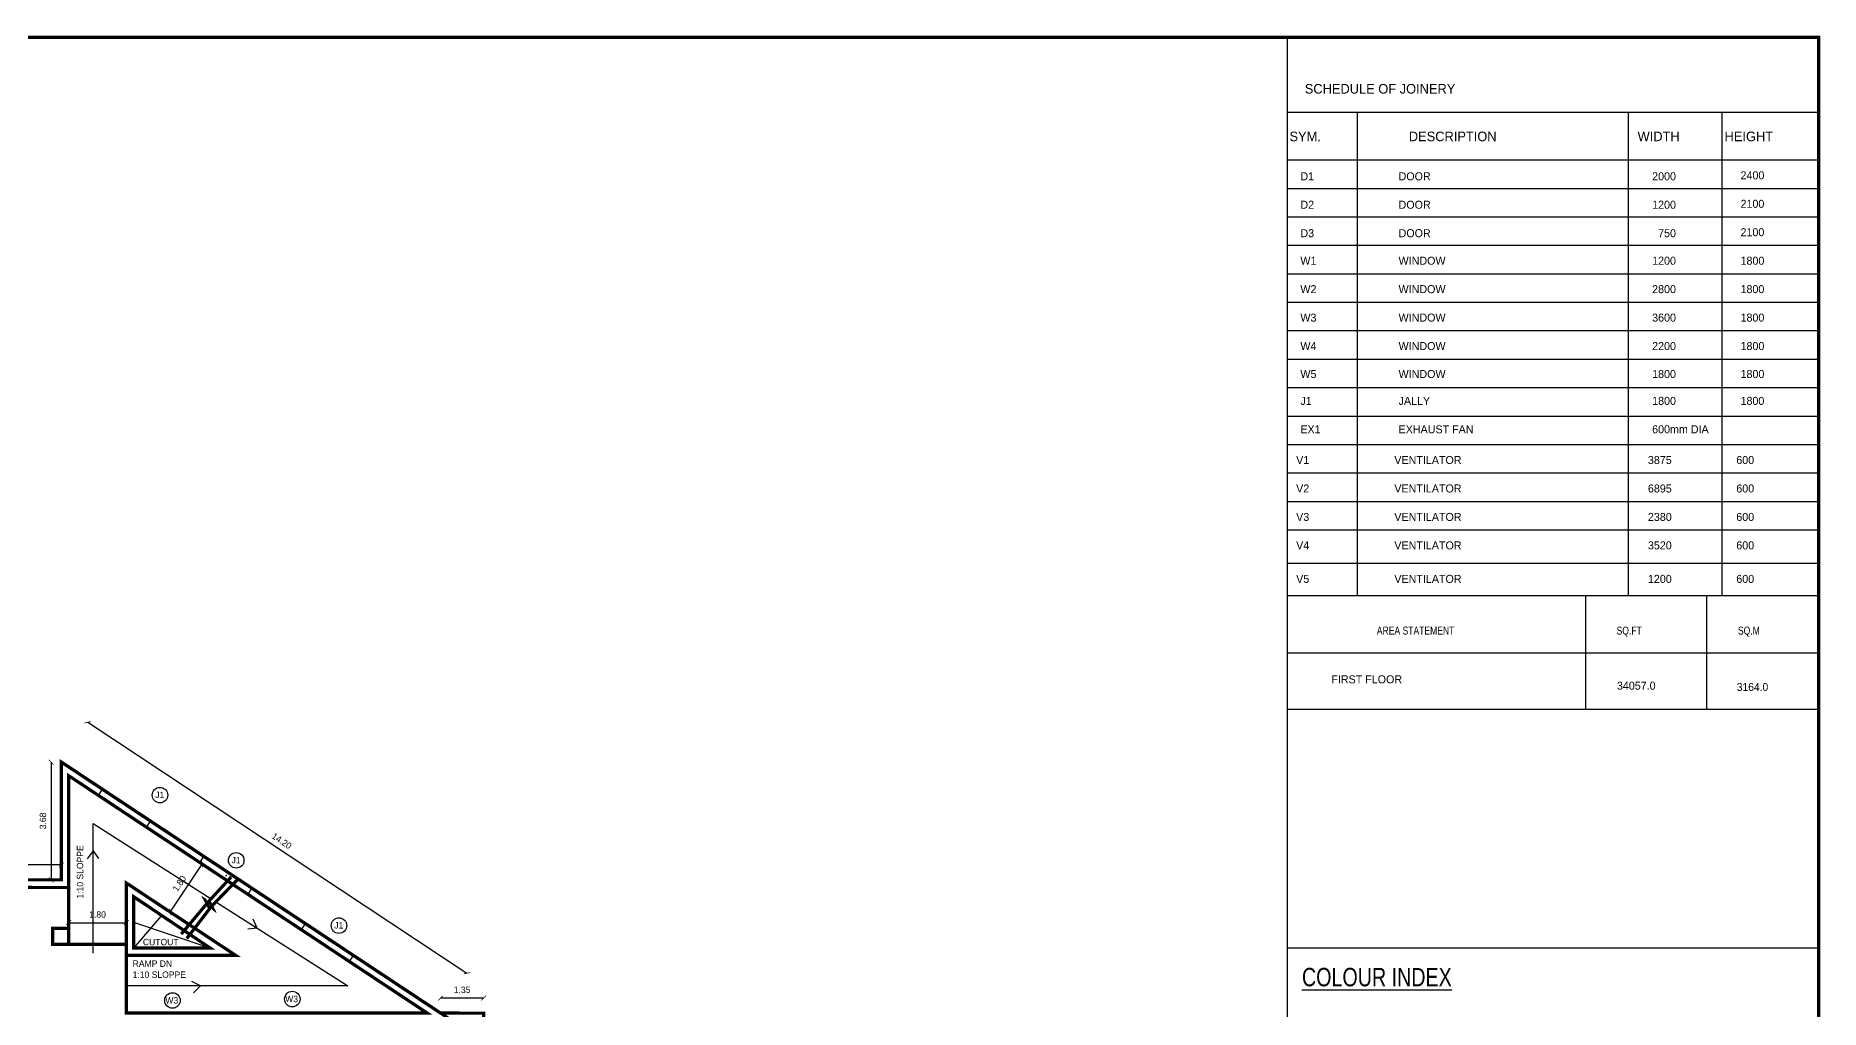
# Model space of a CAD drawing. Header units: metres. Extents: x 6101839 to 6102590, y -6659932 to -6659648.
# Drawn here: x 6102262.5 to 6102318.3, y -6659678.7 to -6659648.3 of the extents above; entities that cross this region are included whole.
import ezdxf

# ---------------------------------------------------------------- set-up
doc = ezdxf.new("R2010")
doc.units = ezdxf.units.M
doc.header["$LTSCALE"] = 500
doc.header["$MEASUREMENT"] = 0
doc.layers.get('0').update_dxf_attribs({"linetype": 'CONTINUOUS'})
doc.layers.get('Defpoints').update_dxf_attribs({"linetype": 'CONTINUOUS'})
for name, color, linetype in [('Area', 3, 'CONTINUOUS'), ('Bldg', 44, 'CONTINUOUS'), ('BLK_1_FLR_1_BLT_UP_AREA', 26, 'CONTINUOUS'), ('BLK_1_FLR_1_BLT_UP_AREA_DEDUCT', 26, 'CONTINUOUS'), ('BLK_1_FLR_1_CARPET_AREA', 25, 'CONTINUOUS'), ('BLK_1_LVL_1_BLDG_FOOT_PRINT', 1, 'CONTINUOUS'), ('DOORTEXT', 13, 'CONTINUOUS'), ('ED', 30, 'CONTINUOUS'), ('norms', 4, 'CONTINUOUS'), ('railing', 14, 'CONTINUOUS'), ('STEPS', 233, 'CONTINUOUS'), ('TEXT', 4, 'CONTINUOUS'), ('TEXT1', 7, 'CONTINUOUS'), ('TITLE', 7, 'CONTINUOUS'), ('W-SCH', 205, 'CONTINUOUS'), ('wall1', 125, 'CONTINUOUS'), ('WINDOWS', 252, 'CONTINUOUS')]:
    doc.layers.add(name, color=color, linetype=linetype)
doc.styles.add('A', font='GOTHIC.TTF', dxfattribs={"width": 0.96, "height": 6.5})
doc.styles.add('J2', font='GOTHIC.TTF', dxfattribs={"height": 4.75})
doc.styles.add('RM', font='GOTHIC.TTF')
doc.styles.add('S2', font='GOTHIC.TTF')
doc.styles.add('USA TEXT', font='GOTHIC.TTF')
doc.dimstyles.new('1-100-ED', dxfattribs={"dimtxt": 0.2, "dimasz": 0.15, "dimexe": 0.18, "dimexo": 0.0625, "dimgap": 0.15, "dimtad": 1, "dimzin": 0, "dimdsep": 46, "dimtxsty": 'USA TEXT', "dimblk": 'ARCHTICK', "dimcen": 0.1, "dimse1": 1, "dimse2": 1, "dimclrd": 256, "dimclrt": 256, "dimadec": 0, "dimazin": 0, "dimtfac": 1, "dimtofl": 0, "dimtmove": 0, "dimatfit": 3, "dimldrblk": 'ARCHTICK', "dimfxl": 0.18, "dimtolj": 1, "dimtzin": 0, "dimarcsym": 0})

# ---------------------------------------------------------------- blocks, each defined once
blk = doc.blocks.new('_ArchTick')
at = {"color": 0, "linetype": 'ByBlock', "const_width": 0.15}
blk.add_lwpolyline([(-0.5, -0.5), (0.5, 0.5)], dxfattribs=at)
blk = doc.blocks.new('*D252')
at = {"layer": 'Defpoints', "color": 0, "transparency": 16777216}
for p in [(6102265.374, -6659676.017), (6102263.574, -6659676.442), (6102265.374, -6659676.442)]:
    blk.add_point(p, dxfattribs=at)
at = {"layer": 'ED', "lineweight": -2, "transparency": 16777216}
blk.add_line((6102263.574, -6659676.017), (6102265.374, -6659676.017), dxfattribs=at)
at = {"layer": 'ED', "lineweight": -2, "transparency": 16777216, "xscale": 0.15, "yscale": 0.15, "zscale": 0.15, "rotation": 180}
blk.add_blockref('_ArchTick', (6102263.574, -6659676.017), dxfattribs=at)
at = {"layer": 'ED', "lineweight": -2, "transparency": 16777216, "xscale": 0.15, "yscale": 0.15, "zscale": 0.15}
blk.add_blockref('_ArchTick', (6102265.374, -6659676.017), dxfattribs=at)
at = {"layer": 'ED', "transparency": 16777216, "insert": (6102264.474, -6659675.762), "char_height": 0.2, "attachment_point": 5, "style": 'USA TEXT'}
blk.add_mtext('\\A1;1.80', dxfattribs=at)
blk = doc.blocks.new('*D253')
at = {"layer": 'Defpoints', "color": 0, "transparency": 16777216}
for p in [(6102267.739, -6659674.184), (6102267.739, -6659674.184), (6102266.746, -6659675.685)]:
    blk.add_point(p, dxfattribs=at)
at = {"layer": 'ED', "lineweight": -2, "transparency": 16777216}
blk.add_line((6102266.746, -6659675.685), (6102267.739, -6659674.184), dxfattribs=at)
at = {"layer": 'ED', "lineweight": -2, "transparency": 16777216, "xscale": 0.15, "yscale": 0.15, "zscale": 0.15}
for p, rotation in [((6102267.739, -6659674.184), 56.49975555714046), ((6102266.746, -6659675.685), 236.4997555571405)]:
    blk.add_blockref('_ArchTick', p, dxfattribs=dict(at, rotation=rotation))
at = {"layer": 'ED', "transparency": 16777216, "insert": (6102267.03, -6659674.793), "char_height": 0.2, "attachment_point": 5, "rotation": 56.4998, "style": 'USA TEXT'}
blk.add_mtext('\\A1;1.80', dxfattribs=at)
blk = doc.blocks.new('*D632')
at = {"layer": 'Defpoints', "color": 0, "transparency": 16777216}
for p in [(6102263.344, -6659670.999), (6102276.009, -6659677.595), (6102275.186, -6659678.837)]:
    blk.add_point(p, dxfattribs=at)
at = {"layer": 'ED', "lineweight": -2, "transparency": 16777216}
blk.add_line((6102264.167, -6659669.757), (6102276.009, -6659677.595), dxfattribs=at)
at = {"layer": 'ED', "lineweight": -2, "transparency": 16777216, "xscale": 0.15, "yscale": 0.15, "zscale": 0.15}
for p, rotation in [((6102264.167, -6659669.757), 146.4997556542735), ((6102276.009, -6659677.595), 326.4997556542735)]:
    blk.add_blockref('_ArchTick', p, dxfattribs=dict(at, rotation=rotation))
at = {"layer": 'ED', "transparency": 16777216, "insert": (6102270.228, -6659673.463), "char_height": 0.2, "attachment_point": 5, "rotation": 326.4998, "style": 'USA TEXT'}
blk.add_mtext('\\A1;14.20', dxfattribs=at)
blk = doc.blocks.new('*D633')
at = {"layer": 'Defpoints', "color": 0, "transparency": 16777216}
for p in [(6102275.186, -6659678.368), (6102275.186, -6659678.837), (6102276.534, -6659678.837)]:
    blk.add_point(p, dxfattribs=at)
at = {"layer": 'ED', "lineweight": -2, "transparency": 16777216}
blk.add_line((6102276.534, -6659678.368), (6102275.186, -6659678.368), dxfattribs=at)
at = {"layer": 'ED', "lineweight": -2, "transparency": 16777216, "xscale": 0.15, "yscale": 0.15, "zscale": 0.15, "rotation": 180}
blk.add_blockref('_ArchTick', (6102275.186, -6659678.368), dxfattribs=at)
at = {"layer": 'ED', "lineweight": -2, "transparency": 16777216, "xscale": 0.15, "yscale": 0.15, "zscale": 0.15}
blk.add_blockref('_ArchTick', (6102276.534, -6659678.368), dxfattribs=at)
at = {"layer": 'ED', "transparency": 16777216, "insert": (6102275.86, -6659678.113), "char_height": 0.2, "attachment_point": 5, "style": 'USA TEXT'}
blk.add_mtext('\\A1;1.35', dxfattribs=at)
blk = doc.blocks.new('*D886')
at = {"layer": 'Defpoints', "color": 0, "transparency": 16777216}
for p in [(6102260.255, -6659674.212), (6102260.255, -6659674.677), (6102263.344, -6659674.677)]:
    blk.add_point(p, dxfattribs=at)
at = {"layer": 'ED', "lineweight": -2, "transparency": 16777216}
blk.add_line((6102263.344, -6659674.212), (6102260.255, -6659674.212), dxfattribs=at)
at = {"layer": 'ED', "lineweight": -2, "transparency": 16777216, "xscale": 0.15, "yscale": 0.15, "zscale": 0.15, "rotation": 180}
blk.add_blockref('_ArchTick', (6102260.255, -6659674.212), dxfattribs=at)
at = {"layer": 'ED', "lineweight": -2, "transparency": 16777216, "xscale": 0.15, "yscale": 0.15, "zscale": 0.15}
blk.add_blockref('_ArchTick', (6102263.344, -6659674.212), dxfattribs=at)
at = {"layer": 'ED', "transparency": 16777216, "insert": (6102261.8, -6659673.957), "char_height": 0.2, "attachment_point": 5, "style": 'USA TEXT'}
blk.add_mtext('\\A1;3.09', dxfattribs=at)
blk = doc.blocks.new('*D1037')
at = {"layer": 'Defpoints', "color": 0, "transparency": 16777216}
for p in [(6102263.344, -6659670.999), (6102263.024, -6659674.677), (6102263.344, -6659674.677)]:
    blk.add_point(p, dxfattribs=at)
at = {"layer": 'ED', "lineweight": -2, "transparency": 16777216}
blk.add_line((6102263.024, -6659670.999), (6102263.024, -6659674.677), dxfattribs=at)
at = {"layer": 'ED', "lineweight": -2, "transparency": 16777216, "xscale": 0.15, "yscale": 0.15, "zscale": 0.15}
for p, rotation in [((6102263.024, -6659670.999), 90), ((6102263.024, -6659674.677), 270)]:
    blk.add_blockref('_ArchTick', p, dxfattribs=dict(at, rotation=rotation))
at = {"layer": 'ED', "transparency": 16777216, "insert": (6102262.769, -6659672.838), "char_height": 0.2, "attachment_point": 5, "rotation": 90, "style": 'USA TEXT'}
blk.add_mtext('\\A1;3.68', dxfattribs=at)

msp = doc.modelspace()

# ---------------------------------------------------------------- linework, layer by layer
at = {"layer": 'Area', "color": 251, "linetype": 'ByBlock'}
for p, q in [((6102264.33144, -6659676.97047), (6102264.33144, -6659672.92126)), ((6102264.33144, -6659672.92126), (6102268.01902, -6659675.26841)), ((6102268.16963, -6659675.36427), (6102272.29326, -6659677.98897)), ((6102272.29326, -6659677.98897), (6102265.37431, -6659677.98897))]:
    msp.add_line(p, q, dxfattribs=at)
at = {"layer": 'Bldg', "linetype": 'ByBlock'}
for p, q in [((6102265.37431, -6659674.777), (6102267.33605, -6659676.07545)), ((6102265.37431, -6659677.03696), (6102265.37431, -6659674.777)), ((6102265.60431, -6659675.20505), (6102267.18701, -6659676.25263)), ((6102265.60431, -6659676.80696), (6102265.60431, -6659675.20505)), ((6102267.50687, -6659676.18852), (6102268.78872, -6659677.03696)), ((6102267.36667, -6659676.37154), (6102268.02452, -6659676.80696)), ((6102268.78872, -6659677.03696), (6102265.37431, -6659677.03696)), ((6102268.02452, -6659676.80696), (6102265.60431, -6659676.80696))]:
    msp.add_line(p, q, dxfattribs=at)
at = {"layer": 'BLK_1_FLR_1_BLT_UP_AREA', "color": 26, "linetype": 'Continuous', "const_width": 0.1}
msp.add_lwpolyline([(6102260.25494, -6659674.67662), (6102263.34431, -6659674.67662), (6102263.34431, -6659670.99896), (6102275.53362, -6659679.06696)], dxfattribs=at)
at = {"layer": 'BLK_1_FLR_1_BLT_UP_AREA_DEDUCT', "color": 26, "linetype": 'Continuous', "const_width": 0.1}
msp.add_lwpolyline([(6102265.60431, -6659675.20505), (6102265.60431, -6659676.80696), (6102267.9906, -6659676.80696), (6102265.60431, -6659675.20505)], dxfattribs=at)
at = {"layer": 'BLK_1_FLR_1_CARPET_AREA', "color": 15, "const_width": 0.1}
msp.add_lwpolyline([(6102260.21007, -6659674.90662), (6102263.57427, -6659674.91871), (6102263.57431, -6659676.18897), (6102263.07431, -6659676.18897), (6102263.07431, -6659676.68897), (6102265.37431, -6659676.68897), (6102265.37431, -6659678.83696)], dxfattribs=at)
at = {"layer": 'BLK_1_LVL_1_BLDG_FOOT_PRINT', "ltscale": 400, "const_width": 0.1}
msp.add_lwpolyline([(6102260.25494, -6659674.67851), (6102263.34431, -6659674.67851), (6102263.34431, -6659671.00086), (6102275.18613, -6659678.83886), (6102276.53429, -6659678.83932), (6102276.53431, -6659688.97886), (6102278.09727, -6659688.97886), (6102278.86371, -6659685.59156), (6102284.61519, -6659685.59156), (6102284.61519, -6659693.0175), (6102292.18165, -6659694.72939), (6102291.47985, -6659697.83102), (6102294.89376, -6659698.60348), (6102292.90754, -6659707.38158), (6102295.83357, -6659708.04365), (6102295.06115, -6659711.45735), (6102292.13512, -6659710.79528), (6102291.47304, -6659713.72131), (6102288.05934, -6659712.94889), (6102287.40517, -6659715.83585), (6102264.55562, -6659710.66567), (6102264.77616, -6659709.69086), (6102257.87431, -6659709.69086)], dxfattribs=at)
at = {"layer": 'ED', "linetype": 'ByBlock'}
for p, q in [((6102264.33144, -6659673.77359), (6102264.15407, -6659674.02442)), ((6102264.33144, -6659673.77359), (6102264.50316, -6659674.01546)), ((6102269.46115, -6659676.18959), (6102269.16545, -6659676.2131)), ((6102269.46115, -6659676.18959), (6102269.33664, -6659675.90874)), ((6102267.6882, -6659677.98897), (6102267.42291, -6659677.85624)), ((6102267.6882, -6659677.98897), (6102267.46743, -6659678.2026))]:
    msp.add_line(p, q, dxfattribs=at)
at = {"layer": 'ED'}
for p in [(6102268.48644, -6659674.53673), (6102271.69431, -6659676.57378), (6102274.90219, -6659678.61082)]:
    msp.add_point(p, dxfattribs=at)
at = {"layer": 'norms', "const_width": 0.1}
msp.add_lwpolyline([(6102263.57431, -6659676.68897), (6102265.37431, -6659676.68897), (6102265.37431, -6659674.777), (6102268.78872, -6659677.03696), (6102265.37431, -6659677.03696), (6102265.37431, -6659678.83696), (6102274.76941, -6659678.83696), (6102263.57431, -6659671.42702)], close=True, dxfattribs=at)
at = {"layer": 'railing', "linetype": 'ByBlock'}
for p, q in [((6102263.57431, -6659674.90662), (6102263.5697, -6659676.18897)), ((6102265.60431, -6659676.80696), (6102266.48184, -6659675.78588)), ((6102267.9906, -6659676.80696), (6102265.60431, -6659676.00601)), ((6102265.37431, -6659676.68897), (6102263.57431, -6659676.68897)), ((6102265.37431, -6659677.03696), (6102265.37431, -6659678.83696))]:
    msp.add_line(p, q, dxfattribs=at)
at = {"layer": 'STEPS', "color": 251, "const_width": 0.1}
for points in [[(6102268.64609, -6659674.59032), (6102267.95339, -6659675.33937), (6102267.9894, -6659675.41596), (6102267.84333, -6659675.31787), (6102267.89375, -6659675.41244), (6102267.08753, -6659676.3709)], [(6102268.82907, -6659674.68631), (6102268.0392, -6659675.49837), (6102268.07521, -6659675.57495), (6102267.92914, -6659675.47687), (6102267.97955, -6659675.57144), (6102267.26019, -6659676.51056)]]:
    msp.add_lwpolyline(points, dxfattribs=at)
at = {"layer": 'TEXT1', "color": 12, "linetype": 'ByBlock'}
for p, q in [((6102301.62867, -6659650.70005), (6102318.23464, -6659650.70005)), ((6102303.82008, -6659650.70005), (6102303.82008, -6659665.80163)), ((6102312.28128, -6659650.70005), (6102312.28128, -6659665.80163)), ((6102315.21096, -6659650.70005), (6102315.21096, -6659665.80163)), ((6102301.62867, -6659652.19636), (6102318.23464, -6659652.19636)), ((6102301.62867, -6659653.08474), (6102318.23464, -6659653.08474)), ((6102301.62867, -6659653.97313), (6102318.23464, -6659653.97313)), ((6102301.62867, -6659654.86152), (6102318.23464, -6659654.86152)), ((6102301.62867, -6659655.74991), (6102318.23464, -6659655.74991)), ((6102301.62867, -6659656.63829), (6102318.23464, -6659656.63829)), ((6102301.62867, -6659657.52668), (6102318.23464, -6659657.52668)), ((6102301.62867, -6659658.41507), (6102318.23464, -6659658.41507)), ((6102301.62867, -6659659.30346), (6102318.23464, -6659659.30346)), ((6102301.62867, -6659660.19185), (6102318.23464, -6659660.19185)), ((6102301.62867, -6659661.08023), (6102318.23464, -6659661.08023)), ((6102301.62867, -6659661.96862), (6102318.23464, -6659661.96862)), ((6102301.62867, -6659662.85701), (6102318.23464, -6659662.85701)), ((6102301.62867, -6659663.7454), (6102318.23464, -6659663.7454)), ((6102301.62867, -6659664.79206), (6102318.23464, -6659664.79206)), ((6102301.62867, -6659664.79206), (6102318.23464, -6659664.79206)), ((6102301.62867, -6659665.80163), (6102318.23464, -6659665.80163)), ((6102310.94626, -6659665.80163), (6102310.94626, -6659669.34975)), ((6102314.72943, -6659665.80163), (6102314.72943, -6659669.34975)), ((6102301.62867, -6659667.59227), (6102318.23464, -6659667.59227)), ((6102301.62867, -6659669.34975), (6102318.23464, -6659669.34975))]:
    msp.add_line(p, q, dxfattribs=at)
at = {"layer": 'TITLE', "color": 12, "linetype": 'ByBlock'}
for p, q in [((6102301.62867, -6659648.36497), (6102301.62867, -6659728.25997)), ((6102318.23464, -6659650.70005), (6102318.23464, -6659673.67594))]:
    msp.add_line(p, q, dxfattribs=at)
at = {"layer": 'TITLE', "color": 1, "linetype": 'ByBlock'}
msp.add_line((6102301.62867, -6659676.80172), (6102318.23464, -6659676.80172), dxfattribs=at)
at = {"layer": 'TITLE', "color": 12, "const_width": 0.1}
msp.add_lwpolyline([(6102190.74657, -6659728.25997), (6102318.23464, -6659728.25997), (6102318.23464, -6659648.36497), (6102190.74657, -6659648.36497)], close=True, dxfattribs=at)
at = {"layer": 'W-SCH'}
for centre in [(6102266.423, -6659672.03158), (6102268.80537, -6659674.06862), (6102272.01325, -6659676.10567), (6102266.81305, -6659678.44455), (6102270.55623, -6659678.40083)]:
    msp.add_circle(centre, 0.24242, dxfattribs=at)
at = {"layer": 'wall1', "linetype": 'ByBlock'}
for p, q in [((6102263.34431, -6659670.99896), (6102264.6265, -6659671.84763)), ((6102263.34431, -6659674.67662), (6102263.34431, -6659670.99896)), ((6102263.57431, -6659671.42702), (6102264.50319, -6659672.04183)), ((6102263.57431, -6659674.90662), (6102263.57431, -6659671.42702)), ((6102266.12776, -6659672.84131), (6102267.79583, -6659673.94538)), ((6102266.00444, -6659673.0355), (6102267.67251, -6659674.13958)), ((6102267.67253, -6659674.13955), (6102267.79583, -6659673.94538)), ((6102259.98008, -6659674.90662), (6102263.57431, -6659674.90662)), ((6102260.25494, -6659674.67662), (6102263.34431, -6659674.67662)), ((6102269.17377, -6659675.13325), (6102269.29709, -6659674.93906)), ((6102269.29709, -6659674.93906), (6102270.96515, -6659676.04313)), ((6102269.17377, -6659675.13325), (6102270.84183, -6659676.23733)), ((6102270.84183, -6659676.23733), (6102270.96515, -6659676.04313)), ((6102272.34309, -6659677.231), (6102274.76941, -6659678.83696)), ((6102272.34312, -6659677.23097), (6102272.46641, -6659677.0368)), ((6102272.46641, -6659677.0368), (6102275.18613, -6659678.83696))]:
    msp.add_line(p, q, dxfattribs=at)
at = {"layer": 'wall1', "color": 0, "linetype": 'ByBlock'}
for p, q in [((6102263.07431, -6659676.18897), (6102263.07431, -6659676.68897)), ((6102263.57431, -6659676.18897), (6102263.07431, -6659676.18897)), ((6102263.57431, -6659676.18897), (6102263.57431, -6659676.68897)), ((6102263.57431, -6659676.68897), (6102263.07431, -6659676.68897))]:
    msp.add_line(p, q, dxfattribs=at)
at = {"layer": 'WINDOWS', "linetype": 'ByBlock'}
for p, q in [((6102264.50319, -6659672.04183), (6102264.6265, -6659671.84763)), ((6102264.50319, -6659672.04183), (6102266.00444, -6659673.0355)), ((6102264.6265, -6659671.84763), (6102266.12776, -6659672.84131)), ((6102266.00444, -6659673.0355), (6102266.12776, -6659672.84131)), ((6102267.79583, -6659673.94538), (6102269.29709, -6659674.93906)), ((6102269.17388, -6659675.13308), (6102267.67251, -6659674.13958)), ((6102270.96515, -6659676.04313), (6102272.46628, -6659677.03702)), ((6102272.34309, -6659677.231), (6102270.84183, -6659676.23733))]:
    msp.add_line(p, q, dxfattribs=at)

# ---------------------------------------------------------------- texts
at = {"layer": 'DOORTEXT', "color": 3, "style": 'RM'}
for s, p in [('J1', (6102266.2763, -6659672.12347)), ('J1', (6102268.65867, -6659674.16051)), ('J1', (6102271.86655, -6659676.19756)), ('W3', (6102266.59185, -6659678.54094)), ('W3', (6102270.33504, -6659678.49722))]:
    msp.add_text(s, height=0.2, dxfattribs=at).set_placement(p)
at = {"layer": 'TEXT', "color": 7, "style": 'S2'}
msp.add_text('1:10 SLOPPE', height=0.2, rotation=90, dxfattribs=at).set_placement((6102264.02598, -6659675.26353))
for s, p in [('CUTOUT', (6102265.88999, -6659676.71994)), ('RAMP DN', (6102265.56984, -6659677.39466)), ('1:10 SLOPPE', (6102265.56984, -6659677.73884))]:
    msp.add_text(s, height=0.2, dxfattribs=at).set_placement(p)
at = {"layer": 'TEXT1', "style": 'RM'}
for s, height, p in [('SYM.', 0.3, (6102301.70432, -6659651.61037)), ('DESCRIPTION', 0.3, (6102305.43216, -6659651.61037)), ('WIDTH', 0.3, (6102312.57861, -6659651.61037)), ('HEIGHT', 0.3, (6102315.29439, -6659651.61037)), ('D1', 0.25, (6102302.04458, -6659652.83072)), ('DOOR ', 0.25, (6102305.11184, -6659652.83072)), ('2000', 0.25, (6102313.0322, -6659652.83072)), ('2400', 0.25, (6102315.79302, -6659652.80092)), ('D2', 0.25, (6102302.04458, -6659653.71911)), ('DOOR ', 0.25, (6102305.11184, -6659653.71911)), ('1200', 0.25, (6102313.0322, -6659653.71911)), ('2100', 0.25, (6102315.79302, -6659653.68931)), ('D3', 0.25, (6102302.04458, -6659654.6075)), ('DOOR ', 0.25, (6102305.11184, -6659654.6075)), ('  750', 0.25, (6102313.0322, -6659654.6075)), ('2100', 0.25, (6102315.79302, -6659654.5777)), ('W1', 0.25, (6102302.04458, -6659655.46716)), ('WINDOW', 0.25, (6102305.11184, -6659655.46716)), ('1200', 0.25, (6102313.0322, -6659655.46716)), ('1800', 0.25, (6102315.79302, -6659655.46716)), ('W2', 0.25, (6102302.04458, -6659656.35555)), ('WINDOW', 0.25, (6102305.11184, -6659656.35555)), ('2800', 0.25, (6102313.0322, -6659656.35555)), ('1800', 0.25, (6102315.79302, -6659656.35555)), ('W3', 0.25, (6102302.04458, -6659657.24394)), ('WINDOW', 0.25, (6102305.11184, -6659657.24394)), ('3600', 0.25, (6102313.0322, -6659657.24394)), ('1800', 0.25, (6102315.79302, -6659657.24394)), ('W4', 0.25, (6102302.04458, -6659658.13232)), ('WINDOW', 0.25, (6102305.11184, -6659658.13232)), ('2200', 0.25, (6102313.0322, -6659658.13232)), ('1800', 0.25, (6102315.79302, -6659658.13232)), ('W5', 0.25, (6102302.04458, -6659659.00595)), ('WINDOW', 0.25, (6102305.11184, -6659659.00595)), ('1800', 0.25, (6102313.0322, -6659659.00595)), ('1800', 0.25, (6102315.79302, -6659659.00595)), ('J1', 0.25, (6102302.04458, -6659659.84372)), ('JALLY', 0.25, (6102305.11184, -6659659.84372)), ('1800', 0.25, (6102313.0322, -6659659.84372)), ('1800', 0.25, (6102315.79302, -6659659.84372)), ('EX1', 0.25, (6102302.04458, -6659660.73211)), ('EXHAUST FAN', 0.25, (6102305.11184, -6659660.73211)), ('600mm DIA', 0.25, (6102313.0322, -6659660.73211)), ('V1', 0.25, (6102301.91249, -6659661.69174)), ('VENTILATOR', 0.25, (6102304.97976, -6659661.69174)), ('3875', 0.25, (6102312.90011, -6659661.69174)), ('600', 0.25, (6102315.66094, -6659661.69174)), ('V2', 0.25, (6102301.91249, -6659662.58013)), ('VENTILATOR', 0.25, (6102304.97976, -6659662.58013)), ('6895', 0.25, (6102312.90011, -6659662.58013)), ('600', 0.25, (6102315.66094, -6659662.58013)), ('V3', 0.25, (6102301.91249, -6659663.46852)), ('VENTILATOR', 0.25, (6102304.97976, -6659663.46852)), ('2380', 0.25, (6102312.90011, -6659663.46852)), ('600', 0.25, (6102315.66094, -6659663.46852)), ('V4', 0.25, (6102301.91249, -6659664.35691)), ('VENTILATOR', 0.25, (6102304.97976, -6659664.35691)), ('3520', 0.25, (6102312.90011, -6659664.35691)), ('600', 0.25, (6102315.66094, -6659664.35691)), ('V5', 0.25, (6102301.91249, -6659665.40357)), ('VENTILATOR', 0.25, (6102304.97976, -6659665.40357)), ('1200', 0.25, (6102312.90011, -6659665.40357)), ('600', 0.25, (6102315.66094, -6659665.40357))]:
    msp.add_text(s, height=height, dxfattribs=at).set_placement(p)
at = {"layer": 'TEXT1', "style": 'J2', "width": 0.96}
msp.add_text('3164.0', height=0.25, dxfattribs=at).set_placement((6102315.6757, -6659668.78083))
at = {"layer": 'TEXT1', "char_height": 0.25, "width": 6.8056928, "attachment_point": 1, "style": 'J2'}
for s, insert in [('FIRST FLOOR ', (6102303.01194, -6659668.29042)), ('34057.0', (6102311.93141, -6659668.48776))]:
    msp.add_mtext(s, dxfattribs=dict(at, insert=insert))
at = {"layer": 'TITLE', "color": 3, "style": 'RM'}
msp.add_text('SCHEDULE OF JOINERY', height=0.3, dxfattribs=at).set_placement((6102302.18168, -6659650.12259))
at = {"layer": 'TITLE', "color": 3, "style": 'A', "width": 0.8}
for s, height, p in [('AREA STATEMENT', 0.25, (6102304.43251, -6659667.01858)), ('SQ.FT', 0.25, (6102311.92139, -6659667.01858)), ('SQ.M', 0.25, (6102315.71196, -6659667.01858)), ('%%UCOLOUR INDEX', 0.5746, (6102302.09397, -6659678.0017))]:
    msp.add_text(s, height=height, dxfattribs=at).set_placement(p)

# ---------------------------------------------------------------- dimensions: what is measured, and where the dimension line sits
at = {"layer": 'ED'}
for p1, p2, distance, picture, middle in [((6102263.34429, -6659670.99943), (6102275.18611, -6659678.83743), 1.49027, '*D632', (6102270.2285, -6659673.46305)), ((6102263.34431, -6659674.67662), (6102260.25494, -6659674.67662), -0.46442, '*D886', (6102261.79962, -6659673.95716)), ((6102266.74553, -6659675.68459), (6102267.73902, -6659674.1836), 0, '*D253', (6102267.02961, -6659674.79333)), ((6102263.57431, -6659676.44218), (6102265.37431, -6659676.44218), 0.4255, '*D252', (6102264.47431, -6659675.76165)), ((6102276.53429, -6659678.83743), (6102275.18611, -6659678.83743), -0.46899, '*D633', (6102275.8602, -6659678.11341))]:
    dim = msp.add_aligned_dim(p1=p1, p2=p2, distance=distance, dimstyle='1-100-ED', dxfattribs=at)
    dim.commit()
    dim.dimension.update_dxf_attribs({"geometry": picture, "text_midpoint": middle})
dim = msp.add_linear_dim(base=(6102263.02396, -6659674.67662), p1=(6102263.34431, -6659670.99896), p2=(6102263.34431, -6659674.67662), angle=90, dimstyle='1-100-ED', dxfattribs=at)
dim.commit()
dim.dimension.update_dxf_attribs({"geometry": '*D1037', "text_midpoint": (6102262.76893, -6659672.83779)})

doc.saveas('drawing.dxf')
